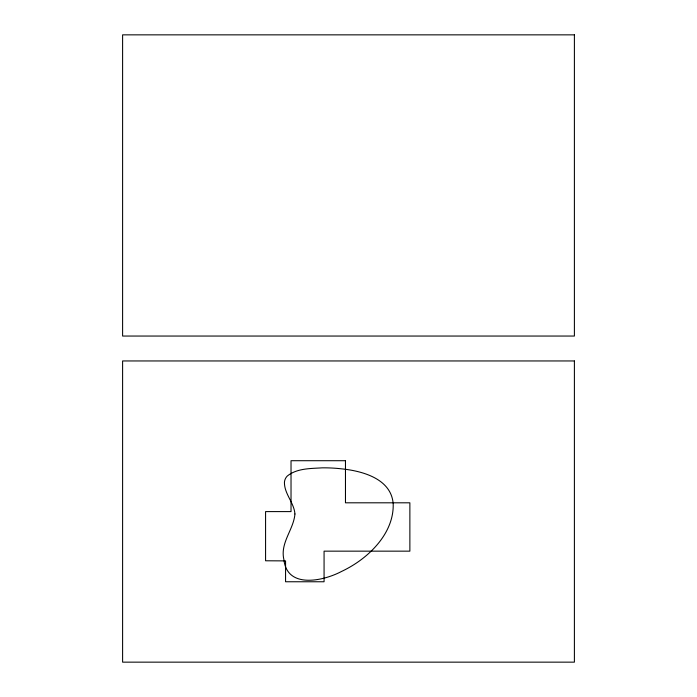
<?xml version="1.0" encoding="UTF-8"?>
<svg xmlns="http://www.w3.org/2000/svg" width="697" height="697" viewBox="0 0 697 697"><rect width="100%" height="100%" fill="white"/><g stroke="black" fill="none" stroke-linecap="round" stroke-linejoin="round"><path stroke-width="1.05" d="M294.936 513.985C293.637 529.694 279.924 542.832 283.888 559.569C287.007 589.165 323.321 581.028 341.286 571.584A118.168 118.168 0 0 0 355.958 563.342C375.735 550.212 393.901 528.997 393.195 503.992C391.435 478.743 362.396 470.98 341.513 468.828A155.161 155.161 0 0 0 322.223 467.844C310.444 468.593 296.939 468.236 287.277 476.034A9.932 9.932 0 0 0 284.437 482.315C284.263 493.877 294.082 502.642 294.936 513.985M574.398 34.85L122.602 34.85L122.602 336.05L574.398 336.05L574.398 34.85M574.398 360.95L122.602 360.95L122.602 662.15L574.398 662.15L574.398 360.95M345.468 460.708L291.024 460.708L291.024 511.598L265.574 511.598L265.574 560.78L285.561 560.893L285.561 581.76L324.07 581.76L324.07 551.153L409.871 551.153L409.871 502.807L345.468 502.807L345.468 460.708"/></g></svg>
